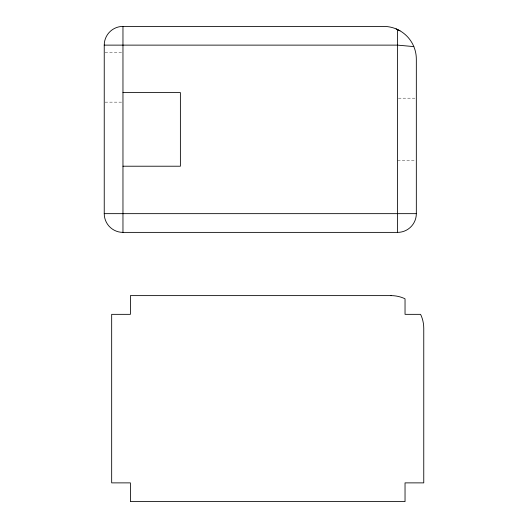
<?xml version="1.0" encoding="UTF-8"?>
<svg xmlns="http://www.w3.org/2000/svg" width="528" height="528" viewBox="0 0 528 528"><rect width="100%" height="100%" fill="white"/><g stroke="black" fill="none" stroke-linecap="round" stroke-linejoin="round"><path stroke-width="0.4" stroke-dasharray="2.64 1.98" d="M105.052 52.628L122.146 52.628M398.416 98.182L415.51 98.182M105.052 102.148L122.965 102.148M397.604 160.598L415.51 160.598"/><path stroke-width="0.79" d="M122.965 26.4L383.585 26.4A32.736 32.736 0 0 1 416.328 59.136L416.328 213.655A18.724 18.724 0 0 1 397.604 232.379L122.965 232.379A18.724 18.724 0 0 1 104.24 213.655L104.24 45.124A18.724 18.724 0 0 1 122.965 26.4L122.965 232.379M104.24 45.124L397.604 45.124L413.833 46.609M122.965 92.565L180.385 92.565L180.385 166.214L122.965 166.214M104.24 213.655L416.328 213.655M396.119 28.895L399.953 30.789M397.604 29.627L397.604 232.379M391.024 295.621L130.396 295.621L130.396 314.345L111.672 314.345L111.672 482.876L130.396 482.876L130.396 501.6L405.035 501.6L405.035 482.876L423.76 482.876L423.76 328.363A32.736 32.736 0 0 0 421.271 315.83L420.539 314.345L405.035 314.345L405.035 298.848L403.55 298.115A32.736 32.736 0 0 0 391.024 295.621"/></g></svg>
